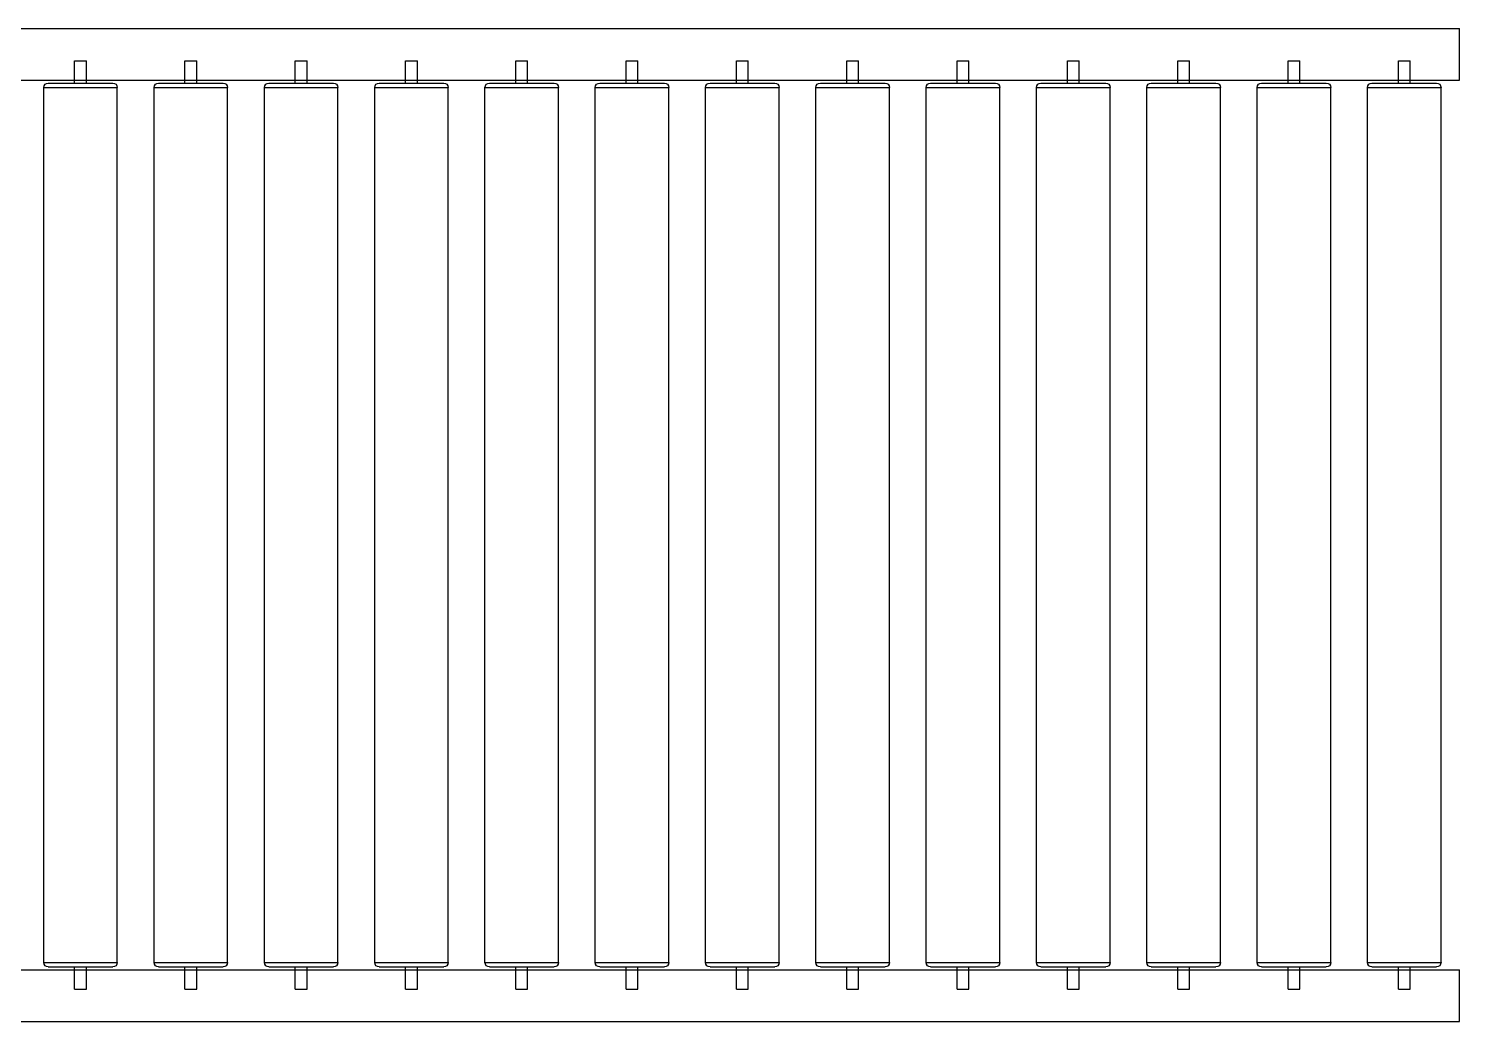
# Model space of a CAD drawing. Header units: inches. Extents: x -116118 to 73671, y 138219 to 302509.
# Drawn here: x -13716 to -12451, y 224393 to 225270 of the extents above; entities that cross this region are included whole.
import ezdxf

# ---------------------------------------------------------------- set-up
doc = ezdxf.new("R2010")
doc.units = ezdxf.units.IN
doc.header["$MEASUREMENT"] = 0
doc.layers.get('0').update_dxf_attribs({"color": 250})

# ---------------------------------------------------------------- blocks, each defined once
blk = doc.blocks.new('ROLLER600')
at = {"color": 254}
for p, q in [((8, 231.77), (3008, 231.77)), ((3008, 231.77), (3008, 196.77)), ((2066.5, 209.77), (2066.5, 194.77)), ((2066.5, 209.77), (2074.5, 209.77)), ((2074.5, 209.77), (2074.5, 194.77)), ((2141.5, 209.77), (2141.5, 194.77)), ((2141.5, 209.77), (2149.5, 209.77)), ((2149.5, 209.77), (2149.5, 194.77)), ((2216.5, 209.77), (2216.5, 194.77)), ((2216.5, 209.77), (2224.5, 209.77)), ((2224.5, 209.77), (2224.5, 194.77)), ((2291.5, 209.77), (2291.5, 194.77)), ((2291.5, 209.77), (2299.5, 209.77)), ((2299.5, 209.77), (2299.5, 194.77)), ((2366.5, 209.77), (2366.5, 194.77)), ((2366.5, 209.77), (2374.5, 209.77)), ((2374.5, 209.77), (2374.5, 194.77)), ((2441.5, 209.77), (2441.5, 194.77)), ((2441.5, 209.77), (2449.5, 209.77)), ((2449.5, 209.77), (2449.5, 194.77)), ((2516.5, 209.77), (2516.5, 194.77)), ((2516.5, 209.77), (2524.5, 209.77)), ((2524.5, 209.77), (2524.5, 194.77)), ((2591.5, 209.77), (2591.5, 194.77)), ((2591.5, 209.77), (2599.5, 209.77)), ((2599.5, 209.77), (2599.5, 194.77)), ((2666.5, 209.77), (2666.5, 194.77)), ((2666.5, 209.77), (2674.5, 209.77)), ((2674.5, 209.77), (2674.5, 194.77)), ((2741.5, 209.77), (2741.5, 194.77)), ((2741.5, 209.77), (2749.5, 209.77)), ((2749.5, 209.77), (2749.5, 194.77)), ((2816.5, 209.77), (2816.5, 194.77)), ((2816.5, 209.77), (2824.5, 209.77)), ((2824.5, 209.77), (2824.5, 194.77)), ((2891.5, 209.77), (2891.5, 194.77)), ((2891.5, 209.77), (2899.5, 209.77)), ((2899.5, 209.77), (2899.5, 194.77)), ((2966.5, 209.77), (2966.5, 194.77)), ((2966.5, 209.77), (2974.5, 209.77)), ((2974.5, 209.77), (2974.5, 194.77)), ((8, 196.77), (3008, 196.77)), ((2048.5, 194.77), (2092.5, 194.77)), ((2123.5, 194.77), (2167.5, 194.77)), ((2198.5, 194.77), (2242.5, 194.77)), ((2273.5, 194.77), (2317.5, 194.77)), ((2348.5, 194.77), (2392.5, 194.77)), ((2423.5, 194.77), (2467.5, 194.77)), ((2498.5, 194.77), (2542.5, 194.77)), ((2573.5, 194.77), (2617.5, 194.77)), ((2648.5, 194.77), (2692.5, 194.77)), ((2723.5, 194.77), (2767.5, 194.77)), ((2798.5, 194.77), (2842.5, 194.77)), ((2873.5, 194.77), (2917.5, 194.77)), ((2948.5, 194.77), (2992.5, 194.77)), ((2045.5, 191.77), (2095.5, 191.77)), ((2045.5, 191.77), (2045.5, -403.23)), ((2095.5, 191.77), (2095.5, -403.23)), ((2120.5, 191.77), (2170.5, 191.77)), ((2120.5, 191.77), (2120.5, -403.23)), ((2170.5, 191.77), (2170.5, -403.23)), ((2195.5, 191.77), (2245.5, 191.77)), ((2195.5, 191.77), (2195.5, -403.23)), ((2245.5, 191.77), (2245.5, -403.23)), ((2270.5, 191.77), (2320.5, 191.77)), ((2270.5, 191.77), (2270.5, -403.23)), ((2320.5, 191.77), (2320.5, -403.23)), ((2345.5, 191.77), (2395.5, 191.77)), ((2345.5, 191.77), (2345.5, -403.23)), ((2395.5, 191.77), (2395.5, -403.23)), ((2420.5, 191.77), (2470.5, 191.77)), ((2420.5, 191.77), (2420.5, -403.23)), ((2470.5, 191.77), (2470.5, -403.23)), ((2495.5, 191.77), (2545.5, 191.77)), ((2495.5, 191.77), (2495.5, -403.23)), ((2545.5, 191.77), (2545.5, -403.23)), ((2570.5, 191.77), (2620.5, 191.77)), ((2570.5, 191.77), (2570.5, -403.23)), ((2620.5, 191.77), (2620.5, -403.23)), ((2645.5, 191.77), (2695.5, 191.77)), ((2645.5, 191.77), (2645.5, -403.23)), ((2695.5, 191.77), (2695.5, -403.23)), ((2720.5, 191.77), (2770.5, 191.77)), ((2720.5, 191.77), (2720.5, -403.23)), ((2770.5, 191.77), (2770.5, -403.23)), ((2795.5, 191.77), (2845.5, 191.77)), ((2795.5, 191.77), (2795.5, -403.23)), ((2845.5, 191.77), (2845.5, -403.23)), ((2870.5, 191.77), (2920.5, 191.77)), ((2870.5, 191.77), (2870.5, -403.23)), ((2920.5, 191.77), (2920.5, -403.23)), ((2945.5, 191.77), (2995.5, 191.77)), ((2945.5, 191.77), (2945.5, -403.23)), ((2995.5, 191.77), (2995.5, -403.23)), ((8, -408.23), (3008, -408.23)), ((2045.5, -403.23), (2095.5, -403.23)), ((2048.5, -406.23), (2092.5, -406.23)), ((2066.5, -406.23), (2066.5, -421.23)), ((2074.5, -406.23), (2074.5, -421.23)), ((2120.5, -403.23), (2170.5, -403.23)), ((2123.5, -406.23), (2167.5, -406.23)), ((2141.5, -406.23), (2141.5, -421.23)), ((2149.5, -406.23), (2149.5, -421.23)), ((2195.5, -403.23), (2245.5, -403.23)), ((2198.5, -406.23), (2242.5, -406.23)), ((2216.5, -406.23), (2216.5, -421.23)), ((2224.5, -406.23), (2224.5, -421.23)), ((2270.5, -403.23), (2320.5, -403.23)), ((2273.5, -406.23), (2317.5, -406.23)), ((2291.5, -406.23), (2291.5, -421.23)), ((2299.5, -406.23), (2299.5, -421.23)), ((2345.5, -403.23), (2395.5, -403.23)), ((2348.5, -406.23), (2392.5, -406.23)), ((2366.5, -406.23), (2366.5, -421.23)), ((2374.5, -406.23), (2374.5, -421.23)), ((2420.5, -403.23), (2470.5, -403.23)), ((2423.5, -406.23), (2467.5, -406.23)), ((2441.5, -406.23), (2441.5, -421.23)), ((2449.5, -406.23), (2449.5, -421.23)), ((2495.5, -403.23), (2545.5, -403.23)), ((2498.5, -406.23), (2542.5, -406.23)), ((2516.5, -406.23), (2516.5, -421.23)), ((2524.5, -406.23), (2524.5, -421.23)), ((2570.5, -403.23), (2620.5, -403.23)), ((2573.5, -406.23), (2617.5, -406.23)), ((2591.5, -406.23), (2591.5, -421.23)), ((2599.5, -406.23), (2599.5, -421.23)), ((2645.5, -403.23), (2695.5, -403.23)), ((2648.5, -406.23), (2692.5, -406.23)), ((2666.5, -406.23), (2666.5, -421.23)), ((2674.5, -406.23), (2674.5, -421.23)), ((2720.5, -403.23), (2770.5, -403.23)), ((2723.5, -406.23), (2767.5, -406.23)), ((2741.5, -406.23), (2741.5, -421.23)), ((2749.5, -406.23), (2749.5, -421.23)), ((2795.5, -403.23), (2845.5, -403.23)), ((2798.5, -406.23), (2842.5, -406.23)), ((2816.5, -406.23), (2816.5, -421.23)), ((2824.5, -406.23), (2824.5, -421.23)), ((2870.5, -403.23), (2920.5, -403.23)), ((2873.5, -406.23), (2917.5, -406.23)), ((2891.5, -406.23), (2891.5, -421.23)), ((2899.5, -406.23), (2899.5, -421.23)), ((2945.5, -403.23), (2995.5, -403.23)), ((2948.5, -406.23), (2992.5, -406.23)), ((2966.5, -406.23), (2966.5, -421.23)), ((2974.5, -406.23), (2974.5, -421.23)), ((3008, -408.23), (3008, -443.23)), ((2066.5, -421.23), (2074.5, -421.23)), ((2141.5, -421.23), (2149.5, -421.23)), ((2216.5, -421.23), (2224.5, -421.23)), ((2291.5, -421.23), (2299.5, -421.23)), ((2366.5, -421.23), (2374.5, -421.23)), ((2441.5, -421.23), (2449.5, -421.23)), ((2516.5, -421.23), (2524.5, -421.23)), ((2591.5, -421.23), (2599.5, -421.23)), ((2666.5, -421.23), (2674.5, -421.23)), ((2741.5, -421.23), (2749.5, -421.23)), ((2816.5, -421.23), (2824.5, -421.23)), ((2891.5, -421.23), (2899.5, -421.23)), ((2966.5, -421.23), (2974.5, -421.23)), ((8, -443.23), (3008, -443.23))]:
    blk.add_line(p, q, dxfattribs=at)
for centre, start, end in [((2048.5, 191.77), 90, 180), ((2092.5, 191.77), 0, 90), ((2123.5, 191.77), 90, 180), ((2167.5, 191.77), 0, 90), ((2198.5, 191.77), 90, 180), ((2242.5, 191.77), 0, 90), ((2273.5, 191.77), 90, 180), ((2317.5, 191.77), 0, 90), ((2348.5, 191.77), 90, 180), ((2392.5, 191.77), 0, 90), ((2423.5, 191.77), 90, 180), ((2467.5, 191.77), 0, 90), ((2498.5, 191.77), 90, 180), ((2542.5, 191.77), 0, 90), ((2573.5, 191.77), 90, 180), ((2617.5, 191.77), 0, 90), ((2648.5, 191.77), 90, 180), ((2692.5, 191.77), 0, 90), ((2723.5, 191.77), 90, 180), ((2767.5, 191.77), 0, 90), ((2798.5, 191.77), 90, 180), ((2842.5, 191.77), 0, 90), ((2873.5, 191.77), 90, 180), ((2917.5, 191.77), 0, 90), ((2948.5, 191.77), 90, 180), ((2992.5, 191.77), 0, 90), ((2048.5, -403.23), 180, 270), ((2092.5, -403.23), 270, 0), ((2123.5, -403.23), 180, 270), ((2167.5, -403.23), 270, 0), ((2198.5, -403.23), 180, 270), ((2242.5, -403.23), 270, 0), ((2273.5, -403.23), 180, 270), ((2317.5, -403.23), 270, 0), ((2348.5, -403.23), 180, 270), ((2392.5, -403.23), 270, 0), ((2423.5, -403.23), 180, 270), ((2467.5, -403.23), 270, 0), ((2498.5, -403.23), 180, 270), ((2542.5, -403.23), 270, 0), ((2573.5, -403.23), 180, 270), ((2617.5, -403.23), 270, 0), ((2648.5, -403.23), 180, 270), ((2692.5, -403.23), 270, 0), ((2723.5, -403.23), 180, 270), ((2767.5, -403.23), 270, 0), ((2798.5, -403.23), 180, 270), ((2842.5, -403.23), 270, 0), ((2873.5, -403.23), 180, 270), ((2917.5, -403.23), 270, 0), ((2948.5, -403.23), 180, 270), ((2992.5, -403.23), 270, 0)]:
    blk.add_arc(centre, 3, start, end, dxfattribs=at)
blk = doc.blocks.new('SETUP')
at = {"color": 3, "xscale": -1}
blk.add_blockref('ROLLER600', (15262.34, -1893.95), dxfattribs=at)

msp = doc.modelspace()

# ---------------------------------------------------------------- block references
at = {"xscale": 1.3, "yscale": 1.3, "zscale": 1.3, "rotation": 180}
msp.add_blockref('SETUP', (3479.3, 222231.7), dxfattribs=at)

doc.saveas('drawing.dxf')
